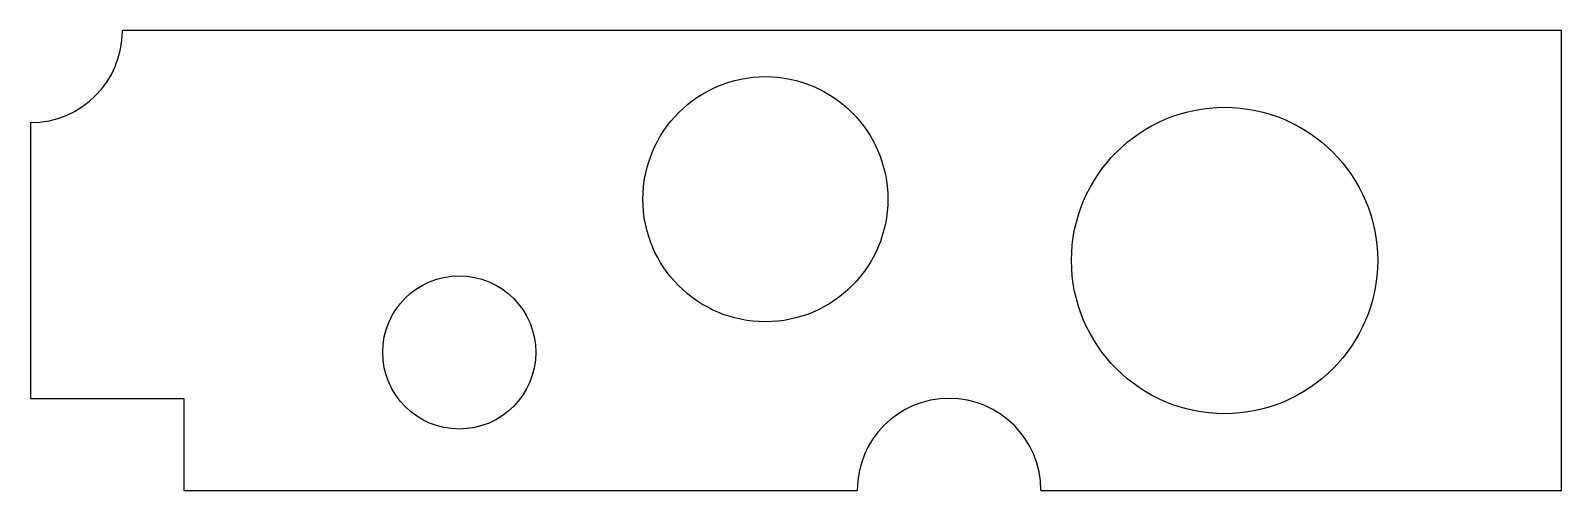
# Model space of a CAD drawing. Header units: millimetres. Extents: x 1284 to 1784, y 834 to 984.
import ezdxf

# ---------------------------------------------------------------- set-up
doc = ezdxf.new("R2010")
doc.units = ezdxf.units.MM

msp = doc.modelspace()

# ---------------------------------------------------------------- linework, layer by layer
for p, q in [((1784.28, 984.22), (1314.28, 984.22)), ((1784.28, 834.22), (1784.28, 984.22)), ((1284.28, 954.22), (1284.28, 864.22)), ((1284.28, 864.22), (1334.28, 864.22)), ((1334.28, 864.22), (1334.28, 834.22)), ((1334.28, 834.22), (1554.28, 834.22)), ((1614.28, 834.22), (1784.28, 834.22))]:
    msp.add_line(p, q)
for centre, radius in [((1524.28, 929.22), 40), ((1674.28, 909.22), 50), ((1424.28, 879.22), 25)]:
    msp.add_circle(centre, radius)
for centre, start, end in [((1284.28, 984.22), 270, 360), ((1584.28, 834.22), 0, 180)]:
    msp.add_arc(centre, 30, start, end)

doc.saveas('drawing.dxf')
